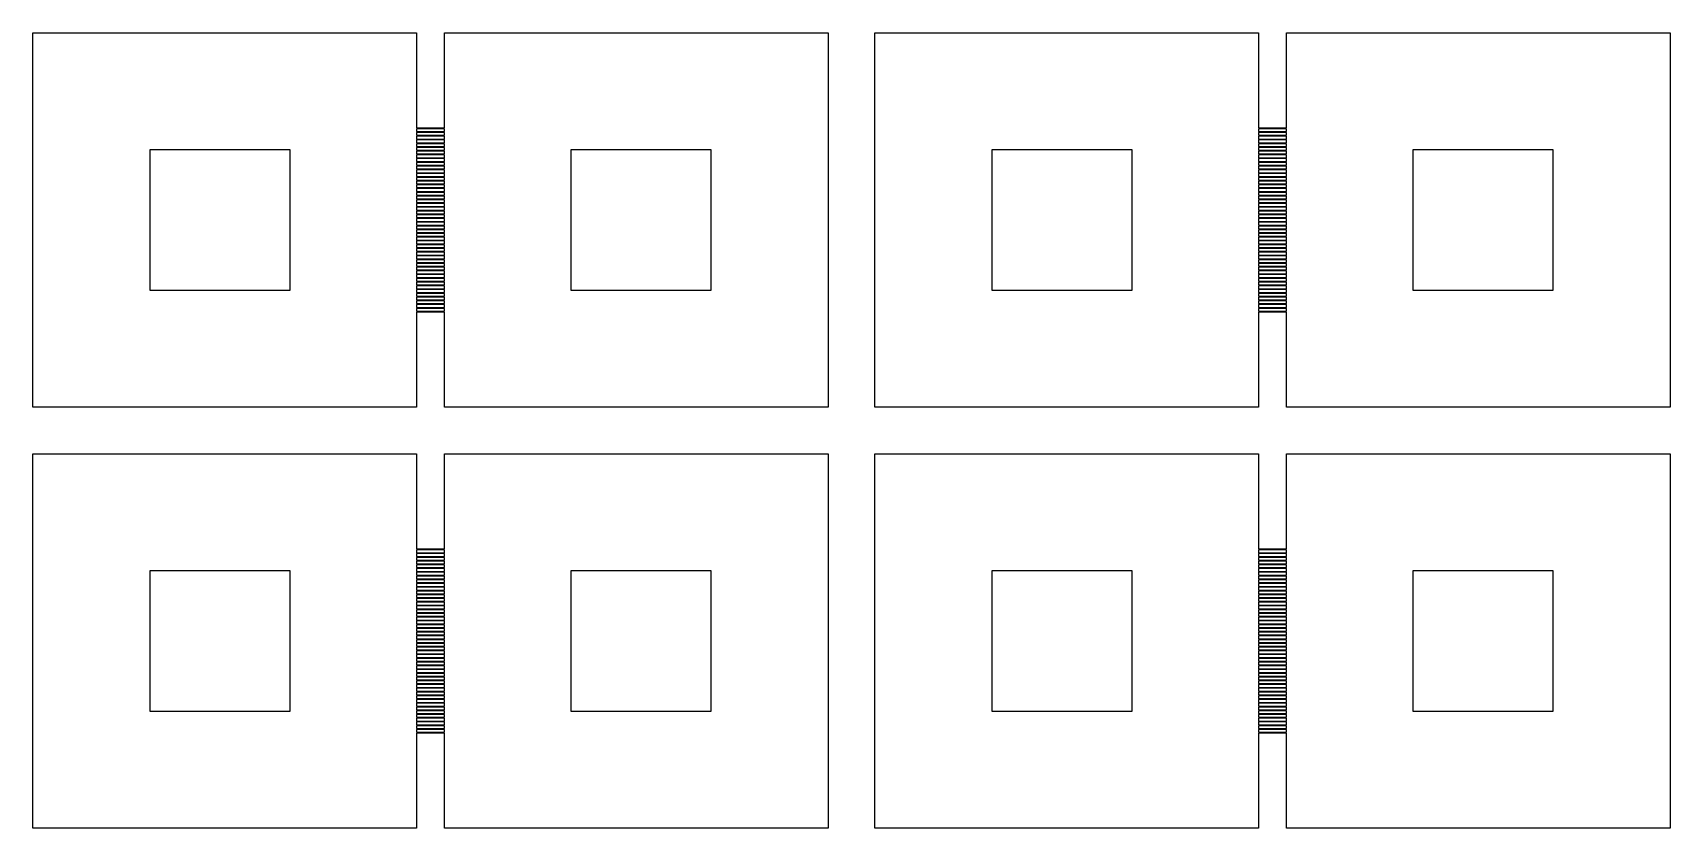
# Model space of a CAD drawing. Extents: x 40 to 187, y -3 to 150.
# Drawn here: x 64.68 to 82.57, y 119.9 to 128.59 of the extents above; entities that cross this region are included whole.
import ezdxf

# ---------------------------------------------------------------- set-up
doc = ezdxf.new("R2010")
doc.units = 0

msp = doc.modelspace()

# ---------------------------------------------------------------- linework, layer by layer
for p, q in [((64.6794, 124.502), (64.6794, 128.592)), ((64.6794, 128.592), (68.8721, 128.592)), ((68.8721, 128.592), (68.8721, 127.554)), ((69.1789, 127.554), (69.1789, 128.592)), ((69.1789, 128.592), (73.3715, 128.592)), ((73.3715, 128.592), (73.3715, 124.502)), ((73.8828, 124.502), (73.8828, 128.592)), ((73.8828, 128.592), (78.0755, 128.592)), ((78.0755, 128.592), (78.0755, 127.554)), ((78.3823, 127.554), (78.3823, 128.592)), ((78.3823, 128.592), (82.5749, 128.592)), ((82.5749, 128.592), (82.5749, 124.502)), ((68.8721, 127.554), (69.1789, 127.554)), ((69.1789, 127.544), (68.8721, 127.544)), ((68.8721, 127.544), (68.8721, 127.513)), ((68.8721, 127.513), (69.1789, 127.513)), ((69.1789, 127.503), (68.8721, 127.503)), ((68.8721, 127.503), (68.8721, 127.472)), ((68.8721, 127.472), (69.1789, 127.472)), ((69.1789, 127.462), (68.8721, 127.462)), ((68.8721, 127.462), (68.8721, 127.431)), ((68.8721, 127.431), (69.1789, 127.431)), ((69.1789, 127.421), (68.8721, 127.421)), ((68.8721, 127.421), (68.8721, 127.39)), ((69.1789, 127.513), (69.1789, 127.544)), ((69.1789, 127.472), (69.1789, 127.503)), ((69.1789, 127.431), (69.1789, 127.462)), ((69.1789, 127.39), (69.1789, 127.421)), ((78.0755, 127.554), (78.3823, 127.554)), ((78.3823, 127.544), (78.0755, 127.544)), ((78.0755, 127.544), (78.0755, 127.513)), ((78.0755, 127.513), (78.3823, 127.513)), ((78.3823, 127.503), (78.0755, 127.503)), ((78.0755, 127.503), (78.0755, 127.472)), ((78.0755, 127.472), (78.3823, 127.472)), ((78.3823, 127.462), (78.0755, 127.462)), ((78.0755, 127.462), (78.0755, 127.431)), ((78.0755, 127.431), (78.3823, 127.431)), ((78.3823, 127.421), (78.0755, 127.421)), ((78.0755, 127.421), (78.0755, 127.39)), ((78.3823, 127.513), (78.3823, 127.544)), ((78.3823, 127.472), (78.3823, 127.503)), ((78.3823, 127.431), (78.3823, 127.462)), ((78.3823, 127.39), (78.3823, 127.421)), ((67.4916, 127.314), (65.9577, 127.314)), ((65.9577, 127.314), (65.9577, 125.78)), ((67.4916, 125.78), (67.4916, 127.314)), ((68.8721, 127.39), (69.1789, 127.39)), ((69.1789, 127.38), (68.8721, 127.38)), ((68.8721, 127.38), (68.8721, 127.349)), ((68.8721, 127.349), (69.1789, 127.349)), ((69.1789, 127.339), (68.8721, 127.339)), ((68.8721, 127.339), (68.8721, 127.309)), ((68.8721, 127.309), (69.1789, 127.309)), ((69.1789, 127.298), (68.8721, 127.298)), ((68.8721, 127.298), (68.8721, 127.268)), ((68.8721, 127.268), (69.1789, 127.268)), ((69.1789, 127.257), (68.8721, 127.257)), ((68.8721, 127.257), (68.8721, 127.227)), ((69.1789, 127.349), (69.1789, 127.38)), ((69.1789, 127.309), (69.1789, 127.339)), ((69.1789, 127.268), (69.1789, 127.298)), ((69.1789, 127.227), (69.1789, 127.257)), ((72.0933, 127.314), (70.5594, 127.314)), ((70.5594, 127.314), (70.5594, 125.78)), ((72.0933, 125.78), (72.0933, 127.314)), ((76.695, 127.314), (75.1611, 127.314)), ((75.1611, 127.314), (75.1611, 125.78)), ((76.695, 125.78), (76.695, 127.314)), ((78.0755, 127.39), (78.3823, 127.39)), ((78.3823, 127.38), (78.0755, 127.38)), ((78.0755, 127.38), (78.0755, 127.349)), ((78.0755, 127.349), (78.3823, 127.349)), ((78.3823, 127.339), (78.0755, 127.339)), ((78.0755, 127.339), (78.0755, 127.309)), ((78.0755, 127.309), (78.3823, 127.309)), ((78.3823, 127.298), (78.0755, 127.298)), ((78.0755, 127.298), (78.0755, 127.268)), ((78.0755, 127.268), (78.3823, 127.268)), ((78.3823, 127.257), (78.0755, 127.257)), ((78.0755, 127.257), (78.0755, 127.227)), ((78.3823, 127.349), (78.3823, 127.38)), ((78.3823, 127.309), (78.3823, 127.339)), ((78.3823, 127.268), (78.3823, 127.298)), ((78.3823, 127.227), (78.3823, 127.257)), ((81.2967, 127.314), (79.7628, 127.314)), ((79.7628, 127.314), (79.7628, 125.78)), ((81.2967, 125.78), (81.2967, 127.314)), ((68.8721, 127.227), (69.1789, 127.227)), ((69.1789, 127.217), (68.8721, 127.217)), ((68.8721, 127.217), (68.8721, 127.186)), ((68.8721, 127.186), (69.1789, 127.186)), ((69.1789, 127.176), (68.8721, 127.176)), ((68.8721, 127.176), (68.8721, 127.145)), ((68.8721, 127.145), (69.1789, 127.145)), ((69.1789, 127.135), (68.8721, 127.135)), ((68.8721, 127.135), (68.8721, 127.104)), ((68.8721, 127.104), (69.1789, 127.104)), ((69.1789, 127.094), (68.8721, 127.094)), ((68.8721, 127.094), (68.8721, 127.063)), ((68.8721, 127.063), (69.1789, 127.063)), ((69.1789, 127.186), (69.1789, 127.217)), ((69.1789, 127.145), (69.1789, 127.176)), ((69.1789, 127.104), (69.1789, 127.135)), ((69.1789, 127.063), (69.1789, 127.094)), ((78.0755, 127.227), (78.3823, 127.227)), ((78.3823, 127.217), (78.0755, 127.217)), ((78.0755, 127.217), (78.0755, 127.186)), ((78.0755, 127.186), (78.3823, 127.186)), ((78.3823, 127.176), (78.0755, 127.176)), ((78.0755, 127.176), (78.0755, 127.145)), ((78.0755, 127.145), (78.3823, 127.145)), ((78.3823, 127.135), (78.0755, 127.135)), ((78.0755, 127.135), (78.0755, 127.104)), ((78.0755, 127.104), (78.3823, 127.104)), ((78.3823, 127.094), (78.0755, 127.094)), ((78.0755, 127.094), (78.0755, 127.063)), ((78.0755, 127.063), (78.3823, 127.063)), ((78.3823, 127.186), (78.3823, 127.217)), ((78.3823, 127.145), (78.3823, 127.176)), ((78.3823, 127.104), (78.3823, 127.135)), ((78.3823, 127.063), (78.3823, 127.094)), ((69.1789, 127.053), (68.8721, 127.053)), ((68.8721, 127.053), (68.8721, 127.022)), ((68.8721, 127.022), (69.1789, 127.022)), ((69.1789, 127.012), (68.8721, 127.012)), ((68.8721, 127.012), (68.8721, 126.981)), ((68.8721, 126.981), (69.1789, 126.981)), ((69.1789, 126.971), (68.8721, 126.971)), ((68.8721, 126.971), (68.8721, 126.94)), ((68.8721, 126.94), (69.1789, 126.94)), ((69.1789, 126.93), (68.8721, 126.93)), ((68.8721, 126.93), (68.8721, 126.9)), ((68.8721, 126.9), (69.1789, 126.9)), ((69.1789, 126.889), (68.8721, 126.889)), ((68.8721, 126.889), (68.8721, 126.859)), ((69.1789, 127.022), (69.1789, 127.053)), ((69.1789, 126.981), (69.1789, 127.012)), ((69.1789, 126.94), (69.1789, 126.971)), ((69.1789, 126.9), (69.1789, 126.93)), ((69.1789, 126.859), (69.1789, 126.889)), ((78.3823, 127.053), (78.0755, 127.053)), ((78.0755, 127.053), (78.0755, 127.022)), ((78.0755, 127.022), (78.3823, 127.022)), ((78.3823, 127.012), (78.0755, 127.012)), ((78.0755, 127.012), (78.0755, 126.981)), ((78.0755, 126.981), (78.3823, 126.981)), ((78.3823, 126.971), (78.0755, 126.971)), ((78.0755, 126.971), (78.0755, 126.94)), ((78.0755, 126.94), (78.3823, 126.94)), ((78.3823, 126.93), (78.0755, 126.93)), ((78.0755, 126.93), (78.0755, 126.9)), ((78.0755, 126.9), (78.3823, 126.9)), ((78.3823, 126.889), (78.0755, 126.889)), ((78.0755, 126.889), (78.0755, 126.859)), ((78.3823, 127.022), (78.3823, 127.053)), ((78.3823, 126.981), (78.3823, 127.012)), ((78.3823, 126.94), (78.3823, 126.971)), ((78.3823, 126.9), (78.3823, 126.93)), ((78.3823, 126.859), (78.3823, 126.889)), ((68.8721, 126.859), (69.1789, 126.859)), ((69.1789, 126.848), (68.8721, 126.848)), ((68.8721, 126.848), (68.8721, 126.818)), ((68.8721, 126.818), (69.1789, 126.818)), ((69.1789, 126.807), (68.8721, 126.807)), ((68.8721, 126.807), (68.8721, 126.777)), ((68.8721, 126.777), (69.1789, 126.777)), ((69.1789, 126.767), (68.8721, 126.767)), ((68.8721, 126.767), (68.8721, 126.736)), ((68.8721, 126.736), (69.1789, 126.736)), ((69.1789, 126.726), (68.8721, 126.726)), ((68.8721, 126.726), (68.8721, 126.695)), ((69.1789, 126.818), (69.1789, 126.848)), ((69.1789, 126.777), (69.1789, 126.807)), ((69.1789, 126.736), (69.1789, 126.767)), ((69.1789, 126.695), (69.1789, 126.726)), ((78.0755, 126.859), (78.3823, 126.859)), ((78.3823, 126.848), (78.0755, 126.848)), ((78.0755, 126.848), (78.0755, 126.818)), ((78.0755, 126.818), (78.3823, 126.818)), ((78.3823, 126.807), (78.0755, 126.807)), ((78.0755, 126.807), (78.0755, 126.777)), ((78.0755, 126.777), (78.3823, 126.777)), ((78.3823, 126.767), (78.0755, 126.767)), ((78.0755, 126.767), (78.0755, 126.736)), ((78.0755, 126.736), (78.3823, 126.736)), ((78.3823, 126.726), (78.0755, 126.726)), ((78.0755, 126.726), (78.0755, 126.695)), ((78.3823, 126.818), (78.3823, 126.848)), ((78.3823, 126.777), (78.3823, 126.807)), ((78.3823, 126.736), (78.3823, 126.767)), ((78.3823, 126.695), (78.3823, 126.726)), ((68.8721, 126.695), (69.1789, 126.695)), ((69.1789, 126.685), (68.8721, 126.685)), ((68.8721, 126.685), (68.8721, 126.654)), ((68.8721, 126.654), (69.1789, 126.654)), ((69.1789, 126.644), (68.8721, 126.644)), ((68.8721, 126.644), (68.8721, 126.613)), ((68.8721, 126.613), (69.1789, 126.613)), ((69.1789, 126.603), (68.8721, 126.603)), ((68.8721, 126.603), (68.8721, 126.572)), ((68.8721, 126.572), (69.1789, 126.572)), ((69.1789, 126.562), (68.8721, 126.562)), ((68.8721, 126.562), (68.8721, 126.531)), ((68.8721, 126.531), (69.1789, 126.531)), ((69.1789, 126.654), (69.1789, 126.685)), ((69.1789, 126.613), (69.1789, 126.644)), ((69.1789, 126.572), (69.1789, 126.603)), ((69.1789, 126.531), (69.1789, 126.562)), ((78.0755, 126.695), (78.3823, 126.695)), ((78.3823, 126.685), (78.0755, 126.685)), ((78.0755, 126.685), (78.0755, 126.654)), ((78.0755, 126.654), (78.3823, 126.654)), ((78.3823, 126.644), (78.0755, 126.644)), ((78.0755, 126.644), (78.0755, 126.613)), ((78.0755, 126.613), (78.3823, 126.613)), ((78.3823, 126.603), (78.0755, 126.603)), ((78.0755, 126.603), (78.0755, 126.572)), ((78.0755, 126.572), (78.3823, 126.572)), ((78.3823, 126.562), (78.0755, 126.562)), ((78.0755, 126.562), (78.0755, 126.531)), ((78.0755, 126.531), (78.3823, 126.531)), ((78.3823, 126.654), (78.3823, 126.685)), ((78.3823, 126.613), (78.3823, 126.644)), ((78.3823, 126.572), (78.3823, 126.603)), ((78.3823, 126.531), (78.3823, 126.562)), ((69.1789, 126.521), (68.8721, 126.521)), ((68.8721, 126.521), (68.8721, 126.491)), ((68.8721, 126.491), (69.1789, 126.491)), ((69.1789, 126.48), (68.8721, 126.48)), ((68.8721, 126.48), (68.8721, 126.45)), ((68.8721, 126.45), (69.1789, 126.45)), ((69.1789, 126.439), (68.8721, 126.439)), ((68.8721, 126.439), (68.8721, 126.409)), ((68.8721, 126.409), (69.1789, 126.409)), ((69.1789, 126.398), (68.8721, 126.398)), ((68.8721, 126.398), (68.8721, 126.368)), ((68.8721, 126.368), (69.1789, 126.368)), ((69.1789, 126.358), (68.8721, 126.358)), ((68.8721, 126.358), (68.8721, 126.327)), ((69.1789, 126.491), (69.1789, 126.521)), ((69.1789, 126.45), (69.1789, 126.48)), ((69.1789, 126.409), (69.1789, 126.439)), ((69.1789, 126.368), (69.1789, 126.398)), ((69.1789, 126.327), (69.1789, 126.358)), ((78.3823, 126.521), (78.0755, 126.521)), ((78.0755, 126.521), (78.0755, 126.491)), ((78.0755, 126.491), (78.3823, 126.491)), ((78.3823, 126.48), (78.0755, 126.48)), ((78.0755, 126.48), (78.0755, 126.45)), ((78.0755, 126.45), (78.3823, 126.45)), ((78.3823, 126.439), (78.0755, 126.439)), ((78.0755, 126.439), (78.0755, 126.409)), ((78.0755, 126.409), (78.3823, 126.409)), ((78.3823, 126.398), (78.0755, 126.398)), ((78.0755, 126.398), (78.0755, 126.368)), ((78.0755, 126.368), (78.3823, 126.368)), ((78.3823, 126.358), (78.0755, 126.358)), ((78.0755, 126.358), (78.0755, 126.327)), ((78.3823, 126.491), (78.3823, 126.521)), ((78.3823, 126.45), (78.3823, 126.48)), ((78.3823, 126.409), (78.3823, 126.439)), ((78.3823, 126.368), (78.3823, 126.398)), ((78.3823, 126.327), (78.3823, 126.358)), ((68.8721, 126.327), (69.1789, 126.327)), ((69.1789, 126.317), (68.8721, 126.317)), ((68.8721, 126.317), (68.8721, 126.286)), ((68.8721, 126.286), (69.1789, 126.286)), ((69.1789, 126.276), (68.8721, 126.276)), ((68.8721, 126.276), (68.8721, 126.245)), ((68.8721, 126.245), (69.1789, 126.245)), ((69.1789, 126.235), (68.8721, 126.235)), ((68.8721, 126.235), (68.8721, 126.204)), ((68.8721, 126.204), (69.1789, 126.204)), ((69.1789, 126.194), (68.8721, 126.194)), ((68.8721, 126.194), (68.8721, 126.163)), ((69.1789, 126.286), (69.1789, 126.317)), ((69.1789, 126.245), (69.1789, 126.276)), ((69.1789, 126.204), (69.1789, 126.235)), ((69.1789, 126.163), (69.1789, 126.194)), ((78.0755, 126.327), (78.3823, 126.327)), ((78.3823, 126.317), (78.0755, 126.317)), ((78.0755, 126.317), (78.0755, 126.286)), ((78.0755, 126.286), (78.3823, 126.286)), ((78.3823, 126.276), (78.0755, 126.276)), ((78.0755, 126.276), (78.0755, 126.245)), ((78.0755, 126.245), (78.3823, 126.245)), ((78.3823, 126.235), (78.0755, 126.235)), ((78.0755, 126.235), (78.0755, 126.204)), ((78.0755, 126.204), (78.3823, 126.204)), ((78.3823, 126.194), (78.0755, 126.194)), ((78.0755, 126.194), (78.0755, 126.163)), ((78.3823, 126.286), (78.3823, 126.317)), ((78.3823, 126.245), (78.3823, 126.276)), ((78.3823, 126.204), (78.3823, 126.235)), ((78.3823, 126.163), (78.3823, 126.194)), ((68.8721, 126.163), (69.1789, 126.163)), ((69.1789, 126.153), (68.8721, 126.153)), ((68.8721, 126.153), (68.8721, 126.122)), ((68.8721, 126.122), (69.1789, 126.122)), ((69.1789, 126.112), (68.8721, 126.112)), ((68.8721, 126.112), (68.8721, 126.081)), ((68.8721, 126.081), (69.1789, 126.081)), ((69.1789, 126.071), (68.8721, 126.071)), ((68.8721, 126.071), (68.8721, 126.041)), ((68.8721, 126.041), (69.1789, 126.041)), ((69.1789, 126.03), (68.8721, 126.03)), ((68.8721, 126.03), (68.8721, 126)), ((68.8721, 126), (69.1789, 126)), ((69.1789, 125.989), (68.8721, 125.989)), ((68.8721, 125.989), (68.8721, 125.959)), ((69.1789, 126.122), (69.1789, 126.153)), ((69.1789, 126.081), (69.1789, 126.112)), ((69.1789, 126.041), (69.1789, 126.071)), ((69.1789, 126), (69.1789, 126.03)), ((69.1789, 125.959), (69.1789, 125.989)), ((78.0755, 126.163), (78.3823, 126.163)), ((78.3823, 126.153), (78.0755, 126.153)), ((78.0755, 126.153), (78.0755, 126.122)), ((78.0755, 126.122), (78.3823, 126.122)), ((78.3823, 126.112), (78.0755, 126.112)), ((78.0755, 126.112), (78.0755, 126.081)), ((78.0755, 126.081), (78.3823, 126.081)), ((78.3823, 126.071), (78.0755, 126.071)), ((78.0755, 126.071), (78.0755, 126.041)), ((78.0755, 126.041), (78.3823, 126.041)), ((78.3823, 126.03), (78.0755, 126.03)), ((78.0755, 126.03), (78.0755, 126)), ((78.0755, 126), (78.3823, 126)), ((78.3823, 125.989), (78.0755, 125.989)), ((78.0755, 125.989), (78.0755, 125.959)), ((78.3823, 126.122), (78.3823, 126.153)), ((78.3823, 126.081), (78.3823, 126.112)), ((78.3823, 126.041), (78.3823, 126.071)), ((78.3823, 126), (78.3823, 126.03)), ((78.3823, 125.959), (78.3823, 125.989)), ((68.8721, 125.959), (69.1789, 125.959)), ((69.1789, 125.949), (68.8721, 125.949)), ((68.8721, 125.949), (68.8721, 125.918)), ((68.8721, 125.918), (69.1789, 125.918)), ((69.1789, 125.908), (68.8721, 125.908)), ((68.8721, 125.908), (68.8721, 125.877)), ((68.8721, 125.877), (69.1789, 125.877)), ((69.1789, 125.867), (68.8721, 125.867)), ((68.8721, 125.867), (68.8721, 125.836)), ((68.8721, 125.836), (69.1789, 125.836)), ((69.1789, 125.826), (68.8721, 125.826)), ((68.8721, 125.826), (68.8721, 125.795)), ((69.1789, 125.918), (69.1789, 125.949)), ((69.1789, 125.877), (69.1789, 125.908)), ((69.1789, 125.836), (69.1789, 125.867)), ((69.1789, 125.795), (69.1789, 125.826)), ((78.0755, 125.959), (78.3823, 125.959)), ((78.3823, 125.949), (78.0755, 125.949)), ((78.0755, 125.949), (78.0755, 125.918)), ((78.0755, 125.918), (78.3823, 125.918)), ((78.3823, 125.908), (78.0755, 125.908)), ((78.0755, 125.908), (78.0755, 125.877)), ((78.0755, 125.877), (78.3823, 125.877)), ((78.3823, 125.867), (78.0755, 125.867)), ((78.0755, 125.867), (78.0755, 125.836)), ((78.0755, 125.836), (78.3823, 125.836)), ((78.3823, 125.826), (78.0755, 125.826)), ((78.0755, 125.826), (78.0755, 125.795)), ((78.3823, 125.918), (78.3823, 125.949)), ((78.3823, 125.877), (78.3823, 125.908)), ((78.3823, 125.836), (78.3823, 125.867)), ((78.3823, 125.795), (78.3823, 125.826)), ((65.9577, 125.78), (67.4916, 125.78)), ((68.8721, 125.795), (69.1789, 125.795)), ((69.1789, 125.785), (68.8721, 125.785)), ((68.8721, 125.785), (68.8721, 125.754)), ((68.8721, 125.754), (69.1789, 125.754)), ((69.1789, 125.744), (68.8721, 125.744)), ((68.8721, 125.744), (68.8721, 125.713)), ((68.8721, 125.713), (69.1789, 125.713)), ((69.1789, 125.703), (68.8721, 125.703)), ((68.8721, 125.703), (68.8721, 125.672)), ((68.8721, 125.672), (69.1789, 125.672)), ((69.1789, 125.662), (68.8721, 125.662)), ((68.8721, 125.662), (68.8721, 125.632)), ((68.8721, 125.632), (69.1789, 125.632)), ((69.1789, 125.754), (69.1789, 125.785)), ((69.1789, 125.713), (69.1789, 125.744)), ((69.1789, 125.672), (69.1789, 125.703)), ((69.1789, 125.632), (69.1789, 125.662)), ((70.5594, 125.78), (72.0933, 125.78)), ((75.1611, 125.78), (76.695, 125.78)), ((78.0755, 125.795), (78.3823, 125.795)), ((78.3823, 125.785), (78.0755, 125.785)), ((78.0755, 125.785), (78.0755, 125.754)), ((78.0755, 125.754), (78.3823, 125.754)), ((78.3823, 125.744), (78.0755, 125.744)), ((78.0755, 125.744), (78.0755, 125.713)), ((78.0755, 125.713), (78.3823, 125.713)), ((78.3823, 125.703), (78.0755, 125.703)), ((78.0755, 125.703), (78.0755, 125.672)), ((78.0755, 125.672), (78.3823, 125.672)), ((78.3823, 125.662), (78.0755, 125.662)), ((78.0755, 125.662), (78.0755, 125.632)), ((78.0755, 125.632), (78.3823, 125.632)), ((78.3823, 125.754), (78.3823, 125.785)), ((78.3823, 125.713), (78.3823, 125.744)), ((78.3823, 125.672), (78.3823, 125.703)), ((78.3823, 125.632), (78.3823, 125.662)), ((79.7628, 125.78), (81.2967, 125.78)), ((69.1789, 125.621), (68.8721, 125.621)), ((68.8721, 125.621), (68.8721, 125.591)), ((68.8721, 125.591), (69.1789, 125.591)), ((69.1789, 125.58), (68.8721, 125.58)), ((68.8721, 125.58), (68.8721, 125.55)), ((68.8721, 125.55), (69.1789, 125.55)), ((69.1789, 125.539), (68.8721, 125.539)), ((68.8721, 125.539), (68.8721, 124.502)), ((69.1789, 125.591), (69.1789, 125.621)), ((69.1789, 125.55), (69.1789, 125.58)), ((69.1789, 124.502), (69.1789, 125.539)), ((78.3823, 125.621), (78.0755, 125.621)), ((78.0755, 125.621), (78.0755, 125.591)), ((78.0755, 125.591), (78.3823, 125.591)), ((78.3823, 125.58), (78.0755, 125.58)), ((78.0755, 125.58), (78.0755, 125.55)), ((78.0755, 125.55), (78.3823, 125.55)), ((78.3823, 125.539), (78.0755, 125.539)), ((78.0755, 125.539), (78.0755, 124.502)), ((78.3823, 125.591), (78.3823, 125.621)), ((78.3823, 125.55), (78.3823, 125.58)), ((78.3823, 124.502), (78.3823, 125.539)), ((68.8721, 124.502), (64.6794, 124.502)), ((73.3715, 124.502), (69.1789, 124.502)), ((78.0755, 124.502), (73.8828, 124.502)), ((82.5749, 124.502), (78.3823, 124.502)), ((64.6794, 119.9), (64.6794, 123.99)), ((64.6794, 123.99), (68.8721, 123.99)), ((68.8721, 123.99), (68.8721, 122.952)), ((69.1789, 122.952), (69.1789, 123.99)), ((69.1789, 123.99), (73.3715, 123.99)), ((73.3715, 123.99), (73.3715, 119.9)), ((73.8828, 119.9), (73.8828, 123.99)), ((73.8828, 123.99), (78.0755, 123.99)), ((78.0755, 123.99), (78.0755, 122.952)), ((78.3823, 122.952), (78.3823, 123.99)), ((78.3823, 123.99), (82.5749, 123.99)), ((82.5749, 123.99), (82.5749, 119.9)), ((68.8721, 122.952), (69.1789, 122.952)), ((78.0755, 122.952), (78.3823, 122.952)), ((69.1789, 122.942), (68.8721, 122.942)), ((68.8721, 122.942), (68.8721, 122.911)), ((68.8721, 122.911), (69.1789, 122.911)), ((69.1789, 122.901), (68.8721, 122.901)), ((68.8721, 122.901), (68.8721, 122.87)), ((68.8721, 122.87), (69.1789, 122.87)), ((69.1789, 122.86), (68.8721, 122.86)), ((68.8721, 122.86), (68.8721, 122.83)), ((68.8721, 122.83), (69.1789, 122.83)), ((69.1789, 122.819), (68.8721, 122.819)), ((68.8721, 122.819), (68.8721, 122.789)), ((68.8721, 122.789), (69.1789, 122.789)), ((69.1789, 122.778), (68.8721, 122.778)), ((68.8721, 122.778), (68.8721, 122.748)), ((69.1789, 122.911), (69.1789, 122.942)), ((69.1789, 122.87), (69.1789, 122.901)), ((69.1789, 122.83), (69.1789, 122.86)), ((69.1789, 122.789), (69.1789, 122.819)), ((69.1789, 122.748), (69.1789, 122.778)), ((78.3823, 122.942), (78.0755, 122.942)), ((78.0755, 122.942), (78.0755, 122.911)), ((78.0755, 122.911), (78.3823, 122.911)), ((78.3823, 122.901), (78.0755, 122.901)), ((78.0755, 122.901), (78.0755, 122.87)), ((78.0755, 122.87), (78.3823, 122.87)), ((78.3823, 122.86), (78.0755, 122.86)), ((78.0755, 122.86), (78.0755, 122.83)), ((78.0755, 122.83), (78.3823, 122.83)), ((78.3823, 122.819), (78.0755, 122.819)), ((78.0755, 122.819), (78.0755, 122.789)), ((78.0755, 122.789), (78.3823, 122.789)), ((78.3823, 122.778), (78.0755, 122.778)), ((78.0755, 122.778), (78.0755, 122.748)), ((78.3823, 122.911), (78.3823, 122.942)), ((78.3823, 122.87), (78.3823, 122.901)), ((78.3823, 122.83), (78.3823, 122.86)), ((78.3823, 122.789), (78.3823, 122.819)), ((78.3823, 122.748), (78.3823, 122.778)), ((67.4916, 122.712), (65.9577, 122.712)), ((65.9577, 122.712), (65.9577, 121.178)), ((67.4916, 121.178), (67.4916, 122.712)), ((68.8721, 122.748), (69.1789, 122.748)), ((69.1789, 122.738), (68.8721, 122.738)), ((68.8721, 122.738), (68.8721, 122.707)), ((68.8721, 122.707), (69.1789, 122.707)), ((69.1789, 122.697), (68.8721, 122.697)), ((68.8721, 122.697), (68.8721, 122.666)), ((68.8721, 122.666), (69.1789, 122.666)), ((69.1789, 122.656), (68.8721, 122.656)), ((68.8721, 122.656), (68.8721, 122.625)), ((68.8721, 122.625), (69.1789, 122.625)), ((69.1789, 122.615), (68.8721, 122.615)), ((68.8721, 122.615), (68.8721, 122.584)), ((69.1789, 122.707), (69.1789, 122.738)), ((69.1789, 122.666), (69.1789, 122.697)), ((69.1789, 122.625), (69.1789, 122.656)), ((69.1789, 122.584), (69.1789, 122.615)), ((72.0933, 122.712), (70.5594, 122.712)), ((70.5594, 122.712), (70.5594, 121.178)), ((72.0933, 121.178), (72.0933, 122.712)), ((76.695, 122.712), (75.1611, 122.712)), ((75.1611, 122.712), (75.1611, 121.178)), ((76.695, 121.178), (76.695, 122.712)), ((78.0755, 122.748), (78.3823, 122.748)), ((78.3823, 122.738), (78.0755, 122.738)), ((78.0755, 122.738), (78.0755, 122.707)), ((78.0755, 122.707), (78.3823, 122.707)), ((78.3823, 122.697), (78.0755, 122.697)), ((78.0755, 122.697), (78.0755, 122.666)), ((78.0755, 122.666), (78.3823, 122.666)), ((78.3823, 122.656), (78.0755, 122.656)), ((78.0755, 122.656), (78.0755, 122.625)), ((78.0755, 122.625), (78.3823, 122.625)), ((78.3823, 122.615), (78.0755, 122.615)), ((78.0755, 122.615), (78.0755, 122.584)), ((78.3823, 122.707), (78.3823, 122.738)), ((78.3823, 122.666), (78.3823, 122.697)), ((78.3823, 122.625), (78.3823, 122.656)), ((78.3823, 122.584), (78.3823, 122.615)), ((81.2967, 122.712), (79.7628, 122.712)), ((79.7628, 122.712), (79.7628, 121.178)), ((81.2967, 121.178), (81.2967, 122.712)), ((68.8721, 122.584), (69.1789, 122.584)), ((69.1789, 122.574), (68.8721, 122.574)), ((68.8721, 122.574), (68.8721, 122.543)), ((68.8721, 122.543), (69.1789, 122.543)), ((69.1789, 122.533), (68.8721, 122.533)), ((68.8721, 122.533), (68.8721, 122.502)), ((68.8721, 122.502), (69.1789, 122.502)), ((69.1789, 122.492), (68.8721, 122.492)), ((68.8721, 122.492), (68.8721, 122.461)), ((68.8721, 122.461), (69.1789, 122.461)), ((69.1789, 122.451), (68.8721, 122.451)), ((68.8721, 122.451), (68.8721, 122.421)), ((68.8721, 122.421), (69.1789, 122.421)), ((69.1789, 122.41), (68.8721, 122.41)), ((68.8721, 122.41), (68.8721, 122.38)), ((69.1789, 122.543), (69.1789, 122.574)), ((69.1789, 122.502), (69.1789, 122.533)), ((69.1789, 122.461), (69.1789, 122.492)), ((69.1789, 122.421), (69.1789, 122.451)), ((69.1789, 122.38), (69.1789, 122.41)), ((78.0755, 122.584), (78.3823, 122.584)), ((78.3823, 122.574), (78.0755, 122.574)), ((78.0755, 122.574), (78.0755, 122.543)), ((78.0755, 122.543), (78.3823, 122.543)), ((78.3823, 122.533), (78.0755, 122.533)), ((78.0755, 122.533), (78.0755, 122.502)), ((78.0755, 122.502), (78.3823, 122.502)), ((78.3823, 122.492), (78.0755, 122.492)), ((78.0755, 122.492), (78.0755, 122.461)), ((78.0755, 122.461), (78.3823, 122.461)), ((78.3823, 122.451), (78.0755, 122.451)), ((78.0755, 122.451), (78.0755, 122.421)), ((78.0755, 122.421), (78.3823, 122.421)), ((78.3823, 122.41), (78.0755, 122.41)), ((78.0755, 122.41), (78.0755, 122.38)), ((78.3823, 122.543), (78.3823, 122.574)), ((78.3823, 122.502), (78.3823, 122.533)), ((78.3823, 122.461), (78.3823, 122.492)), ((78.3823, 122.421), (78.3823, 122.451)), ((78.3823, 122.38), (78.3823, 122.41)), ((68.8721, 122.38), (69.1789, 122.38)), ((69.1789, 122.369), (68.8721, 122.369)), ((68.8721, 122.369), (68.8721, 122.339)), ((68.8721, 122.339), (69.1789, 122.339)), ((69.1789, 122.329), (68.8721, 122.329)), ((68.8721, 122.329), (68.8721, 122.298)), ((68.8721, 122.298), (69.1789, 122.298)), ((69.1789, 122.288), (68.8721, 122.288)), ((68.8721, 122.288), (68.8721, 122.257)), ((68.8721, 122.257), (69.1789, 122.257)), ((69.1789, 122.247), (68.8721, 122.247)), ((68.8721, 122.247), (68.8721, 122.216)), ((69.1789, 122.339), (69.1789, 122.369)), ((69.1789, 122.298), (69.1789, 122.329)), ((69.1789, 122.257), (69.1789, 122.288)), ((69.1789, 122.216), (69.1789, 122.247)), ((78.0755, 122.38), (78.3823, 122.38)), ((78.3823, 122.369), (78.0755, 122.369)), ((78.0755, 122.369), (78.0755, 122.339)), ((78.0755, 122.339), (78.3823, 122.339)), ((78.3823, 122.329), (78.0755, 122.329)), ((78.0755, 122.329), (78.0755, 122.298)), ((78.0755, 122.298), (78.3823, 122.298)), ((78.3823, 122.288), (78.0755, 122.288)), ((78.0755, 122.288), (78.0755, 122.257)), ((78.0755, 122.257), (78.3823, 122.257)), ((78.3823, 122.247), (78.0755, 122.247)), ((78.0755, 122.247), (78.0755, 122.216)), ((78.3823, 122.339), (78.3823, 122.369)), ((78.3823, 122.298), (78.3823, 122.329)), ((78.3823, 122.257), (78.3823, 122.288)), ((78.3823, 122.216), (78.3823, 122.247)), ((68.8721, 122.216), (69.1789, 122.216)), ((69.1789, 122.206), (68.8721, 122.206)), ((68.8721, 122.206), (68.8721, 122.175)), ((68.8721, 122.175), (69.1789, 122.175)), ((69.1789, 122.165), (68.8721, 122.165)), ((68.8721, 122.165), (68.8721, 122.134)), ((68.8721, 122.134), (69.1789, 122.134)), ((69.1789, 122.124), (68.8721, 122.124)), ((68.8721, 122.124), (68.8721, 122.093)), ((68.8721, 122.093), (69.1789, 122.093)), ((69.1789, 122.083), (68.8721, 122.083)), ((68.8721, 122.083), (68.8721, 122.052)), ((68.8721, 122.052), (69.1789, 122.052)), ((69.1789, 122.175), (69.1789, 122.206)), ((69.1789, 122.134), (69.1789, 122.165)), ((69.1789, 122.093), (69.1789, 122.124)), ((69.1789, 122.052), (69.1789, 122.083)), ((78.0755, 122.216), (78.3823, 122.216)), ((78.3823, 122.206), (78.0755, 122.206)), ((78.0755, 122.206), (78.0755, 122.175)), ((78.0755, 122.175), (78.3823, 122.175)), ((78.3823, 122.165), (78.0755, 122.165)), ((78.0755, 122.165), (78.0755, 122.134)), ((78.0755, 122.134), (78.3823, 122.134)), ((78.3823, 122.124), (78.0755, 122.124)), ((78.0755, 122.124), (78.0755, 122.093)), ((78.0755, 122.093), (78.3823, 122.093)), ((78.3823, 122.083), (78.0755, 122.083)), ((78.0755, 122.083), (78.0755, 122.052)), ((78.0755, 122.052), (78.3823, 122.052)), ((78.3823, 122.175), (78.3823, 122.206)), ((78.3823, 122.134), (78.3823, 122.165)), ((78.3823, 122.093), (78.3823, 122.124)), ((78.3823, 122.052), (78.3823, 122.083)), ((69.1789, 122.042), (68.8721, 122.042)), ((68.8721, 122.042), (68.8721, 122.012)), ((68.8721, 122.012), (69.1789, 122.012)), ((69.1789, 122.001), (68.8721, 122.001)), ((68.8721, 122.001), (68.8721, 121.971)), ((68.8721, 121.971), (69.1789, 121.971)), ((69.1789, 121.96), (68.8721, 121.96)), ((68.8721, 121.96), (68.8721, 121.93)), ((68.8721, 121.93), (69.1789, 121.93)), ((69.1789, 121.919), (68.8721, 121.919)), ((68.8721, 121.919), (68.8721, 121.889)), ((68.8721, 121.889), (69.1789, 121.889)), ((69.1789, 121.879), (68.8721, 121.879)), ((68.8721, 121.879), (68.8721, 121.848)), ((69.1789, 122.012), (69.1789, 122.042)), ((69.1789, 121.971), (69.1789, 122.001)), ((69.1789, 121.93), (69.1789, 121.96)), ((69.1789, 121.889), (69.1789, 121.919)), ((69.1789, 121.848), (69.1789, 121.879)), ((78.3823, 122.042), (78.0755, 122.042)), ((78.0755, 122.042), (78.0755, 122.012)), ((78.0755, 122.012), (78.3823, 122.012)), ((78.3823, 122.001), (78.0755, 122.001)), ((78.0755, 122.001), (78.0755, 121.971)), ((78.0755, 121.971), (78.3823, 121.971)), ((78.3823, 121.96), (78.0755, 121.96)), ((78.0755, 121.96), (78.0755, 121.93)), ((78.0755, 121.93), (78.3823, 121.93)), ((78.3823, 121.919), (78.0755, 121.919)), ((78.0755, 121.919), (78.0755, 121.889)), ((78.0755, 121.889), (78.3823, 121.889)), ((78.3823, 121.879), (78.0755, 121.879)), ((78.0755, 121.879), (78.0755, 121.848)), ((78.3823, 122.012), (78.3823, 122.042)), ((78.3823, 121.971), (78.3823, 122.001)), ((78.3823, 121.93), (78.3823, 121.96)), ((78.3823, 121.889), (78.3823, 121.919)), ((78.3823, 121.848), (78.3823, 121.879)), ((68.8721, 121.848), (69.1789, 121.848)), ((69.1789, 121.838), (68.8721, 121.838)), ((68.8721, 121.838), (68.8721, 121.807)), ((68.8721, 121.807), (69.1789, 121.807)), ((69.1789, 121.797), (68.8721, 121.797)), ((68.8721, 121.797), (68.8721, 121.766)), ((68.8721, 121.766), (69.1789, 121.766)), ((69.1789, 121.756), (68.8721, 121.756)), ((68.8721, 121.756), (68.8721, 121.725)), ((68.8721, 121.725), (69.1789, 121.725)), ((69.1789, 121.715), (68.8721, 121.715)), ((68.8721, 121.715), (68.8721, 121.684)), ((69.1789, 121.807), (69.1789, 121.838)), ((69.1789, 121.766), (69.1789, 121.797)), ((69.1789, 121.725), (69.1789, 121.756)), ((69.1789, 121.684), (69.1789, 121.715)), ((78.0755, 121.848), (78.3823, 121.848)), ((78.3823, 121.838), (78.0755, 121.838)), ((78.0755, 121.838), (78.0755, 121.807)), ((78.0755, 121.807), (78.3823, 121.807)), ((78.3823, 121.797), (78.0755, 121.797)), ((78.0755, 121.797), (78.0755, 121.766)), ((78.0755, 121.766), (78.3823, 121.766)), ((78.3823, 121.756), (78.0755, 121.756)), ((78.0755, 121.756), (78.0755, 121.725)), ((78.0755, 121.725), (78.3823, 121.725)), ((78.3823, 121.715), (78.0755, 121.715)), ((78.0755, 121.715), (78.0755, 121.684)), ((78.3823, 121.807), (78.3823, 121.838)), ((78.3823, 121.766), (78.3823, 121.797)), ((78.3823, 121.725), (78.3823, 121.756)), ((78.3823, 121.684), (78.3823, 121.715)), ((68.8721, 121.684), (69.1789, 121.684)), ((69.1789, 121.674), (68.8721, 121.674)), ((68.8721, 121.674), (68.8721, 121.643)), ((68.8721, 121.643), (69.1789, 121.643)), ((69.1789, 121.633), (68.8721, 121.633)), ((68.8721, 121.633), (68.8721, 121.602)), ((68.8721, 121.602), (69.1789, 121.602)), ((69.1789, 121.592), (68.8721, 121.592)), ((68.8721, 121.592), (68.8721, 121.562)), ((68.8721, 121.562), (69.1789, 121.562)), ((69.1789, 121.551), (68.8721, 121.551)), ((68.8721, 121.551), (68.8721, 121.521)), ((68.8721, 121.521), (69.1789, 121.521)), ((69.1789, 121.643), (69.1789, 121.674)), ((69.1789, 121.602), (69.1789, 121.633)), ((69.1789, 121.562), (69.1789, 121.592)), ((69.1789, 121.521), (69.1789, 121.551)), ((78.0755, 121.684), (78.3823, 121.684)), ((78.3823, 121.674), (78.0755, 121.674)), ((78.0755, 121.674), (78.0755, 121.643)), ((78.0755, 121.643), (78.3823, 121.643)), ((78.3823, 121.633), (78.0755, 121.633)), ((78.0755, 121.633), (78.0755, 121.602)), ((78.0755, 121.602), (78.3823, 121.602)), ((78.3823, 121.592), (78.0755, 121.592)), ((78.0755, 121.592), (78.0755, 121.562)), ((78.0755, 121.562), (78.3823, 121.562)), ((78.3823, 121.551), (78.0755, 121.551)), ((78.0755, 121.551), (78.0755, 121.521)), ((78.0755, 121.521), (78.3823, 121.521)), ((78.3823, 121.643), (78.3823, 121.674)), ((78.3823, 121.602), (78.3823, 121.633)), ((78.3823, 121.562), (78.3823, 121.592)), ((78.3823, 121.521), (78.3823, 121.551)), ((69.1789, 121.51), (68.8721, 121.51)), ((68.8721, 121.51), (68.8721, 121.48)), ((68.8721, 121.48), (69.1789, 121.48)), ((69.1789, 121.47), (68.8721, 121.47)), ((68.8721, 121.47), (68.8721, 121.439)), ((68.8721, 121.439), (69.1789, 121.439)), ((69.1789, 121.429), (68.8721, 121.429)), ((68.8721, 121.429), (68.8721, 121.398)), ((68.8721, 121.398), (69.1789, 121.398)), ((69.1789, 121.388), (68.8721, 121.388)), ((68.8721, 121.388), (68.8721, 121.357)), ((68.8721, 121.357), (69.1789, 121.357)), ((69.1789, 121.347), (68.8721, 121.347)), ((68.8721, 121.347), (68.8721, 121.316)), ((69.1789, 121.48), (69.1789, 121.51)), ((69.1789, 121.439), (69.1789, 121.47)), ((69.1789, 121.398), (69.1789, 121.429)), ((69.1789, 121.357), (69.1789, 121.388)), ((69.1789, 121.316), (69.1789, 121.347)), ((78.3823, 121.51), (78.0755, 121.51)), ((78.0755, 121.51), (78.0755, 121.48)), ((78.0755, 121.48), (78.3823, 121.48)), ((78.3823, 121.47), (78.0755, 121.47)), ((78.0755, 121.47), (78.0755, 121.439)), ((78.0755, 121.439), (78.3823, 121.439)), ((78.3823, 121.429), (78.0755, 121.429)), ((78.0755, 121.429), (78.0755, 121.398)), ((78.0755, 121.398), (78.3823, 121.398)), ((78.3823, 121.388), (78.0755, 121.388)), ((78.0755, 121.388), (78.0755, 121.357)), ((78.0755, 121.357), (78.3823, 121.357)), ((78.3823, 121.347), (78.0755, 121.347)), ((78.0755, 121.347), (78.0755, 121.316)), ((78.3823, 121.48), (78.3823, 121.51)), ((78.3823, 121.439), (78.3823, 121.47)), ((78.3823, 121.398), (78.3823, 121.429)), ((78.3823, 121.357), (78.3823, 121.388)), ((78.3823, 121.316), (78.3823, 121.347)), ((65.9577, 121.178), (67.4916, 121.178)), ((68.8721, 121.316), (69.1789, 121.316)), ((69.1789, 121.306), (68.8721, 121.306)), ((68.8721, 121.306), (68.8721, 121.275)), ((68.8721, 121.275), (69.1789, 121.275)), ((69.1789, 121.265), (68.8721, 121.265)), ((68.8721, 121.265), (68.8721, 121.234)), ((68.8721, 121.234), (69.1789, 121.234)), ((69.1789, 121.224), (68.8721, 121.224)), ((68.8721, 121.224), (68.8721, 121.193)), ((68.8721, 121.193), (69.1789, 121.193)), ((69.1789, 121.183), (68.8721, 121.183)), ((68.8721, 121.183), (68.8721, 121.153)), ((68.8721, 121.153), (69.1789, 121.153)), ((69.1789, 121.275), (69.1789, 121.306)), ((69.1789, 121.234), (69.1789, 121.265)), ((69.1789, 121.193), (69.1789, 121.224)), ((69.1789, 121.153), (69.1789, 121.183)), ((70.5594, 121.178), (72.0933, 121.178)), ((75.1611, 121.178), (76.695, 121.178)), ((78.0755, 121.316), (78.3823, 121.316)), ((78.3823, 121.306), (78.0755, 121.306)), ((78.0755, 121.306), (78.0755, 121.275)), ((78.0755, 121.275), (78.3823, 121.275)), ((78.3823, 121.265), (78.0755, 121.265)), ((78.0755, 121.265), (78.0755, 121.234)), ((78.0755, 121.234), (78.3823, 121.234)), ((78.3823, 121.224), (78.0755, 121.224)), ((78.0755, 121.224), (78.0755, 121.193)), ((78.0755, 121.193), (78.3823, 121.193)), ((78.3823, 121.183), (78.0755, 121.183)), ((78.0755, 121.183), (78.0755, 121.153)), ((78.0755, 121.153), (78.3823, 121.153)), ((78.3823, 121.275), (78.3823, 121.306)), ((78.3823, 121.234), (78.3823, 121.265)), ((78.3823, 121.193), (78.3823, 121.224)), ((78.3823, 121.153), (78.3823, 121.183)), ((79.7628, 121.178), (81.2967, 121.178)), ((69.1789, 121.142), (68.8721, 121.142)), ((68.8721, 121.142), (68.8721, 121.112)), ((68.8721, 121.112), (69.1789, 121.112)), ((69.1789, 121.101), (68.8721, 121.101)), ((68.8721, 121.101), (68.8721, 121.071)), ((68.8721, 121.071), (69.1789, 121.071)), ((69.1789, 121.061), (68.8721, 121.061)), ((68.8721, 121.061), (68.8721, 121.03)), ((68.8721, 121.03), (69.1789, 121.03)), ((69.1789, 121.02), (68.8721, 121.02)), ((68.8721, 121.02), (68.8721, 120.989)), ((68.8721, 120.989), (69.1789, 120.989)), ((69.1789, 120.979), (68.8721, 120.979)), ((68.8721, 120.979), (68.8721, 120.948)), ((69.1789, 121.112), (69.1789, 121.142)), ((69.1789, 121.071), (69.1789, 121.101)), ((69.1789, 121.03), (69.1789, 121.061)), ((69.1789, 120.989), (69.1789, 121.02)), ((69.1789, 120.948), (69.1789, 120.979)), ((78.3823, 121.142), (78.0755, 121.142)), ((78.0755, 121.142), (78.0755, 121.112)), ((78.0755, 121.112), (78.3823, 121.112)), ((78.3823, 121.101), (78.0755, 121.101)), ((78.0755, 121.101), (78.0755, 121.071)), ((78.0755, 121.071), (78.3823, 121.071)), ((78.3823, 121.061), (78.0755, 121.061)), ((78.0755, 121.061), (78.0755, 121.03)), ((78.0755, 121.03), (78.3823, 121.03)), ((78.3823, 121.02), (78.0755, 121.02)), ((78.0755, 121.02), (78.0755, 120.989)), ((78.0755, 120.989), (78.3823, 120.989)), ((78.3823, 120.979), (78.0755, 120.979)), ((78.0755, 120.979), (78.0755, 120.948)), ((78.3823, 121.112), (78.3823, 121.142)), ((78.3823, 121.071), (78.3823, 121.101)), ((78.3823, 121.03), (78.3823, 121.061)), ((78.3823, 120.989), (78.3823, 121.02)), ((78.3823, 120.948), (78.3823, 120.979)), ((68.8721, 120.948), (69.1789, 120.948)), ((69.1789, 120.938), (68.8721, 120.938)), ((68.8721, 120.938), (68.8721, 119.9)), ((69.1789, 119.9), (69.1789, 120.938)), ((78.0755, 120.948), (78.3823, 120.948)), ((78.3823, 120.938), (78.0755, 120.938)), ((78.0755, 120.938), (78.0755, 119.9)), ((78.3823, 119.9), (78.3823, 120.938)), ((68.8721, 119.9), (64.6794, 119.9)), ((73.3715, 119.9), (69.1789, 119.9)), ((78.0755, 119.9), (73.8828, 119.9)), ((82.5749, 119.9), (78.3823, 119.9))]:
    msp.add_line(p, q)

doc.saveas('drawing.dxf')
